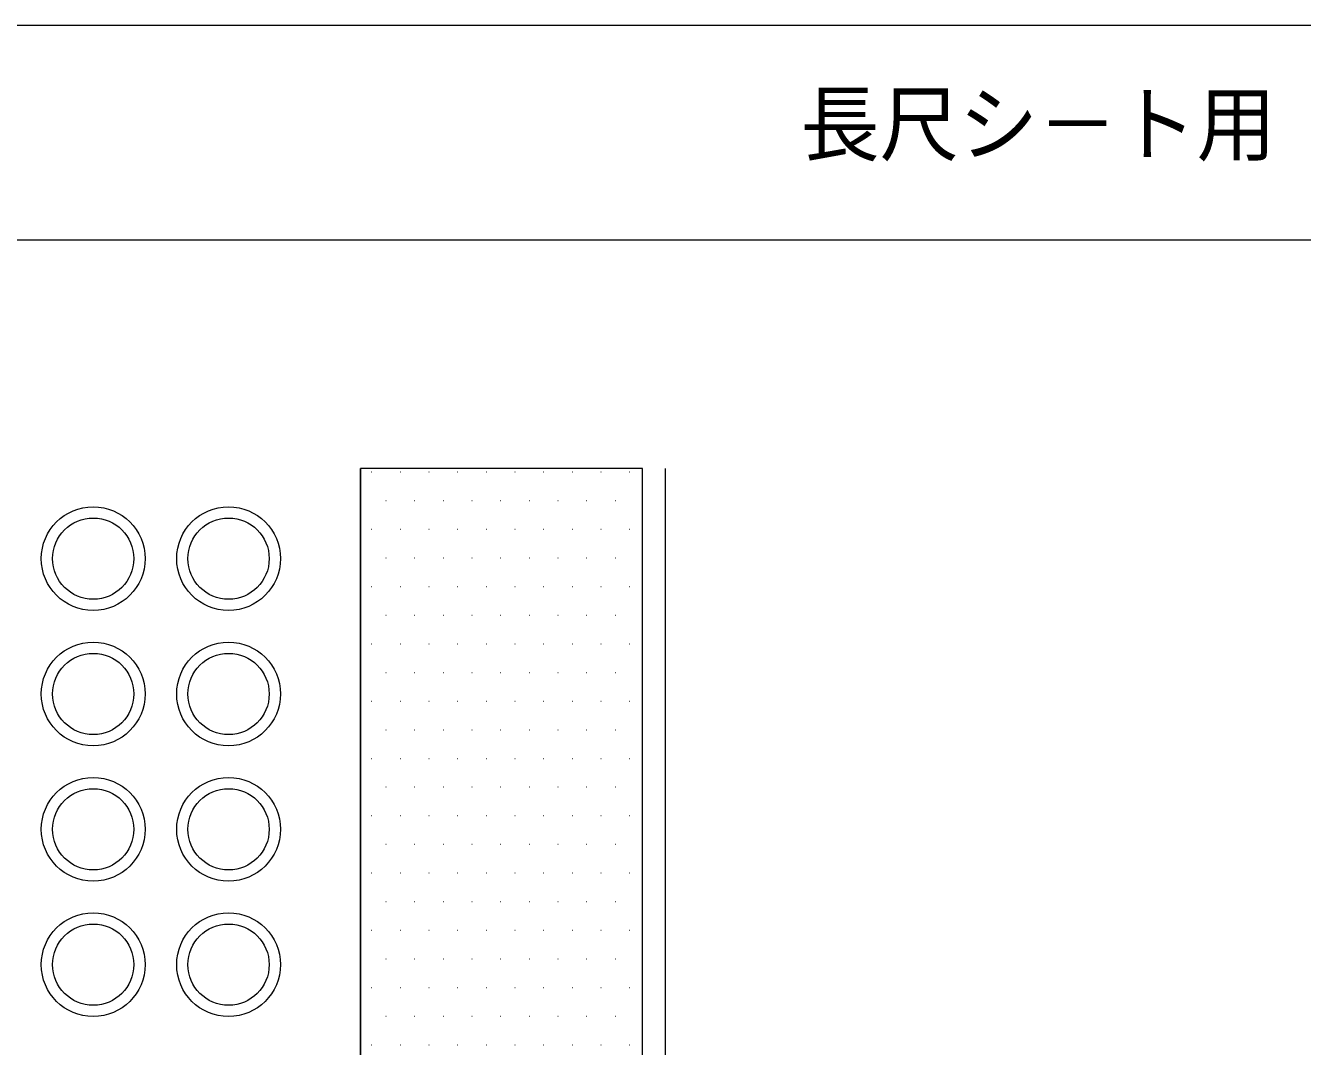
# Model space of a CAD drawing. Units: millimetres on the paper. Extents: x -200 to 200, y -138 to 139.
# Drawn here: x -38.9 to 17.7, y 93.3 to 138.5 of the extents above; entities that cross this region are included whole.
import ezdxf
from ezdxf.enums import TextEntityAlignment as Align

# ---------------------------------------------------------------- set-up
doc = ezdxf.new("R2010")
doc.units = ezdxf.units.MM
for name, color, linetype, lineweight in [('0-0_zumenwaku', 6, 'Continuous', 9), ('0-5_1', 4, 'Continuous', 9), ('0-6_2', 3, 'Continuous', 9), ('0-B_3', 2, 'Continuous', 9)]:
    doc.layers.add(name, color=color, linetype=linetype, lineweight=lineweight)
doc.layers.add('0-1_moji', color=2, linetype='Continuous')
doc.styles.add('ＭＳ Ｐゴシック', font='')
doc.styles.get('ＭＳ Ｐゴシック').set_extended_font_data('MS PGothic')

msp = doc.modelspace()

# ---------------------------------------------------------------- linework, layer by layer
at = {"layer": '0-0_zumenwaku'}
msp.add_line((-200.01, 129.014), (128.99, 129.014), dxfattribs=at)
msp.add_lwpolyline([(-200.01, -138.486), (199.99, -138.486), (199.99, 138.514), (-200.01, 138.514)], close=True, dxfattribs=at)
at = {"layer": '0-5_1'}
for p, q in [((-24.01, 46.197), (-24.01, 118.88)), ((-11.51, 46.197), (-11.51, 118.88)), ((-10.51, 118.88), (-10.51, 46.197))]:
    msp.add_line(p, q, dxfattribs=at)
at = {"layer": '0-6_2'}
for centre, radius in [((-35.86, 114.88), 2.3), ((-29.86, 114.88), 2.3), ((-35.86, 114.88), 1.8), ((-29.86, 114.88), 1.8), ((-35.86, 108.88), 2.3), ((-29.86, 108.88), 2.3), ((-35.86, 108.88), 1.8), ((-29.86, 108.88), 1.8), ((-35.86, 102.88), 2.3), ((-29.86, 102.88), 2.3), ((-35.86, 102.88), 1.8), ((-29.86, 102.88), 1.8), ((-35.86, 96.88), 2.3), ((-29.86, 96.88), 2.3), ((-35.86, 96.88), 1.8), ((-29.86, 96.88), 1.8)]:
    msp.add_circle(centre, radius, dxfattribs=at)
at = {"layer": '0-B_3'}
for p, q in [((-23.517, 118.727), (-23.507, 118.727)), ((-22.247, 118.727), (-22.237, 118.727)), ((-20.977, 118.727), (-20.967, 118.727)), ((-19.707, 118.727), (-19.697, 118.727)), ((-18.437, 118.727), (-18.427, 118.727)), ((-17.167, 118.727), (-17.157, 118.727)), ((-15.897, 118.727), (-15.887, 118.727)), ((-14.627, 118.727), (-14.617, 118.727)), ((-13.357, 118.727), (-13.347, 118.727)), ((-12.087, 118.727), (-12.077, 118.727)), ((-22.882, 117.457), (-22.872, 117.457)), ((-21.612, 117.457), (-21.602, 117.457)), ((-20.342, 117.457), (-20.332, 117.457)), ((-19.072, 117.457), (-19.062, 117.457)), ((-17.802, 117.457), (-17.792, 117.457)), ((-16.532, 117.457), (-16.522, 117.457)), ((-15.262, 117.457), (-15.252, 117.457)), ((-13.992, 117.457), (-13.982, 117.457)), ((-12.722, 117.457), (-12.712, 117.457)), ((-23.517, 116.187), (-23.507, 116.187)), ((-22.247, 116.187), (-22.237, 116.187)), ((-20.977, 116.187), (-20.967, 116.187)), ((-19.707, 116.187), (-19.697, 116.187)), ((-18.437, 116.187), (-18.427, 116.187)), ((-17.167, 116.187), (-17.157, 116.187)), ((-15.897, 116.187), (-15.887, 116.187)), ((-14.627, 116.187), (-14.617, 116.187)), ((-13.357, 116.187), (-13.347, 116.187)), ((-12.087, 116.187), (-12.077, 116.187)), ((-22.882, 114.917), (-22.872, 114.917)), ((-21.612, 114.917), (-21.602, 114.917)), ((-20.342, 114.917), (-20.332, 114.917)), ((-19.072, 114.917), (-19.062, 114.917)), ((-17.802, 114.917), (-17.792, 114.917)), ((-16.532, 114.917), (-16.522, 114.917)), ((-15.262, 114.917), (-15.252, 114.917)), ((-13.992, 114.917), (-13.982, 114.917)), ((-12.722, 114.917), (-12.712, 114.917)), ((-23.517, 113.647), (-23.507, 113.647)), ((-22.247, 113.647), (-22.237, 113.647)), ((-20.977, 113.647), (-20.967, 113.647)), ((-19.707, 113.647), (-19.697, 113.647)), ((-18.437, 113.647), (-18.427, 113.647)), ((-17.167, 113.647), (-17.157, 113.647)), ((-15.897, 113.647), (-15.887, 113.647)), ((-14.627, 113.647), (-14.617, 113.647)), ((-13.357, 113.647), (-13.347, 113.647)), ((-12.087, 113.647), (-12.077, 113.647)), ((-22.882, 112.377), (-22.872, 112.377)), ((-21.612, 112.377), (-21.602, 112.377)), ((-20.342, 112.377), (-20.332, 112.377)), ((-19.072, 112.377), (-19.062, 112.377)), ((-17.802, 112.377), (-17.792, 112.377)), ((-16.532, 112.377), (-16.522, 112.377)), ((-15.262, 112.377), (-15.252, 112.377)), ((-13.992, 112.377), (-13.982, 112.377)), ((-12.722, 112.377), (-12.712, 112.377)), ((-23.517, 111.107), (-23.507, 111.107)), ((-22.247, 111.107), (-22.237, 111.107)), ((-20.977, 111.107), (-20.967, 111.107)), ((-19.707, 111.107), (-19.697, 111.107)), ((-18.437, 111.107), (-18.427, 111.107)), ((-17.167, 111.107), (-17.157, 111.107)), ((-15.897, 111.107), (-15.887, 111.107)), ((-14.627, 111.107), (-14.617, 111.107)), ((-13.357, 111.107), (-13.347, 111.107)), ((-12.087, 111.107), (-12.077, 111.107)), ((-22.882, 109.837), (-22.872, 109.837)), ((-21.612, 109.837), (-21.602, 109.837)), ((-20.342, 109.837), (-20.332, 109.837)), ((-19.072, 109.837), (-19.062, 109.837)), ((-17.802, 109.837), (-17.792, 109.837)), ((-16.532, 109.837), (-16.522, 109.837)), ((-15.262, 109.837), (-15.252, 109.837)), ((-13.992, 109.837), (-13.982, 109.837)), ((-12.722, 109.837), (-12.712, 109.837)), ((-23.517, 108.567), (-23.507, 108.567)), ((-22.247, 108.567), (-22.237, 108.567)), ((-20.977, 108.567), (-20.967, 108.567)), ((-19.707, 108.567), (-19.697, 108.567)), ((-18.437, 108.567), (-18.427, 108.567)), ((-17.167, 108.567), (-17.157, 108.567)), ((-15.897, 108.567), (-15.887, 108.567)), ((-14.627, 108.567), (-14.617, 108.567)), ((-13.357, 108.567), (-13.347, 108.567)), ((-12.087, 108.567), (-12.077, 108.567)), ((-22.882, 107.297), (-22.872, 107.297)), ((-21.612, 107.297), (-21.602, 107.297)), ((-20.342, 107.297), (-20.332, 107.297)), ((-19.072, 107.297), (-19.062, 107.297)), ((-17.802, 107.297), (-17.792, 107.297)), ((-16.532, 107.297), (-16.522, 107.297)), ((-15.262, 107.297), (-15.252, 107.297)), ((-13.992, 107.297), (-13.982, 107.297)), ((-12.722, 107.297), (-12.712, 107.297)), ((-23.517, 106.027), (-23.507, 106.027)), ((-22.247, 106.027), (-22.237, 106.027)), ((-20.977, 106.027), (-20.967, 106.027)), ((-19.707, 106.027), (-19.697, 106.027)), ((-18.437, 106.027), (-18.427, 106.027)), ((-17.167, 106.027), (-17.157, 106.027)), ((-15.897, 106.027), (-15.887, 106.027)), ((-14.627, 106.027), (-14.617, 106.027)), ((-13.357, 106.027), (-13.347, 106.027)), ((-12.087, 106.027), (-12.077, 106.027)), ((-22.882, 104.757), (-22.872, 104.757)), ((-21.612, 104.757), (-21.602, 104.757)), ((-20.342, 104.757), (-20.332, 104.757)), ((-19.072, 104.757), (-19.062, 104.757)), ((-17.802, 104.757), (-17.792, 104.757)), ((-16.532, 104.757), (-16.522, 104.757)), ((-15.262, 104.757), (-15.252, 104.757)), ((-13.992, 104.757), (-13.982, 104.757)), ((-12.722, 104.757), (-12.712, 104.757)), ((-23.517, 103.487), (-23.507, 103.487)), ((-22.247, 103.487), (-22.237, 103.487)), ((-20.977, 103.487), (-20.967, 103.487)), ((-19.707, 103.487), (-19.697, 103.487)), ((-18.437, 103.487), (-18.427, 103.487)), ((-17.167, 103.487), (-17.157, 103.487)), ((-15.897, 103.487), (-15.887, 103.487)), ((-14.627, 103.487), (-14.617, 103.487)), ((-13.357, 103.487), (-13.347, 103.487)), ((-12.087, 103.487), (-12.077, 103.487)), ((-22.882, 102.217), (-22.872, 102.217)), ((-21.612, 102.217), (-21.602, 102.217)), ((-20.342, 102.217), (-20.332, 102.217)), ((-19.072, 102.217), (-19.062, 102.217)), ((-17.802, 102.217), (-17.792, 102.217)), ((-16.532, 102.217), (-16.522, 102.217)), ((-15.262, 102.217), (-15.252, 102.217)), ((-13.992, 102.217), (-13.982, 102.217)), ((-12.722, 102.217), (-12.712, 102.217)), ((-23.517, 100.947), (-23.507, 100.947)), ((-22.247, 100.947), (-22.237, 100.947)), ((-20.977, 100.947), (-20.967, 100.947)), ((-19.707, 100.947), (-19.697, 100.947)), ((-18.437, 100.947), (-18.427, 100.947)), ((-17.167, 100.947), (-17.157, 100.947)), ((-15.897, 100.947), (-15.887, 100.947)), ((-14.627, 100.947), (-14.617, 100.947)), ((-13.357, 100.947), (-13.347, 100.947)), ((-12.087, 100.947), (-12.077, 100.947)), ((-22.882, 99.677), (-22.872, 99.677)), ((-21.612, 99.677), (-21.602, 99.677)), ((-20.342, 99.677), (-20.332, 99.677)), ((-19.072, 99.677), (-19.062, 99.677)), ((-17.802, 99.677), (-17.792, 99.677)), ((-16.532, 99.677), (-16.522, 99.677)), ((-15.262, 99.677), (-15.252, 99.677)), ((-13.992, 99.677), (-13.982, 99.677)), ((-12.722, 99.677), (-12.712, 99.677)), ((-23.517, 98.407), (-23.507, 98.407)), ((-22.247, 98.407), (-22.237, 98.407)), ((-20.977, 98.407), (-20.967, 98.407)), ((-19.707, 98.407), (-19.697, 98.407)), ((-18.437, 98.407), (-18.427, 98.407)), ((-17.167, 98.407), (-17.157, 98.407)), ((-15.897, 98.407), (-15.887, 98.407)), ((-14.627, 98.407), (-14.617, 98.407)), ((-13.357, 98.407), (-13.347, 98.407)), ((-12.087, 98.407), (-12.077, 98.407)), ((-22.882, 97.137), (-22.872, 97.137)), ((-21.612, 97.137), (-21.602, 97.137)), ((-20.342, 97.137), (-20.332, 97.137)), ((-19.072, 97.137), (-19.062, 97.137)), ((-17.802, 97.137), (-17.792, 97.137)), ((-16.532, 97.137), (-16.522, 97.137)), ((-15.262, 97.137), (-15.252, 97.137)), ((-13.992, 97.137), (-13.982, 97.137)), ((-12.722, 97.137), (-12.712, 97.137)), ((-23.517, 95.867), (-23.507, 95.867)), ((-22.247, 95.867), (-22.237, 95.867)), ((-20.977, 95.867), (-20.967, 95.867)), ((-19.707, 95.867), (-19.697, 95.867)), ((-18.437, 95.867), (-18.427, 95.867)), ((-17.167, 95.867), (-17.157, 95.867)), ((-15.897, 95.867), (-15.887, 95.867)), ((-14.627, 95.867), (-14.617, 95.867)), ((-13.357, 95.867), (-13.347, 95.867)), ((-12.087, 95.867), (-12.077, 95.867)), ((-22.882, 94.597), (-22.872, 94.597)), ((-21.612, 94.597), (-21.602, 94.597)), ((-20.342, 94.597), (-20.332, 94.597)), ((-19.072, 94.597), (-19.062, 94.597)), ((-17.802, 94.597), (-17.792, 94.597)), ((-16.532, 94.597), (-16.522, 94.597)), ((-15.262, 94.597), (-15.252, 94.597)), ((-13.992, 94.597), (-13.982, 94.597)), ((-12.722, 94.597), (-12.712, 94.597)), ((-23.517, 93.327), (-23.507, 93.327)), ((-22.247, 93.327), (-22.237, 93.327)), ((-20.977, 93.327), (-20.967, 93.327)), ((-19.707, 93.327), (-19.697, 93.327)), ((-18.437, 93.327), (-18.427, 93.327)), ((-17.167, 93.327), (-17.157, 93.327)), ((-15.897, 93.327), (-15.887, 93.327)), ((-14.627, 93.327), (-14.617, 93.327)), ((-13.357, 93.327), (-13.347, 93.327)), ((-12.087, 93.327), (-12.077, 93.327))]:
    msp.add_line(p, q, dxfattribs=at)
msp.add_lwpolyline([(-11.51, 118.88), (-24.01, 118.88), (-24.01, 46.197), (-11.51, 46.197)], close=True, dxfattribs=at)

# ---------------------------------------------------------------- texts
at = {"layer": '0-1_moji', "style": 'ＭＳ Ｐゴシック', "width": 0.95}
msp.add_text('長尺シ－ト用 ', height=2.711, dxfattribs=at).set_placement((-4.512, 131.986), align=Align.BOTTOM_LEFT)

doc.saveas('drawing.dxf')
